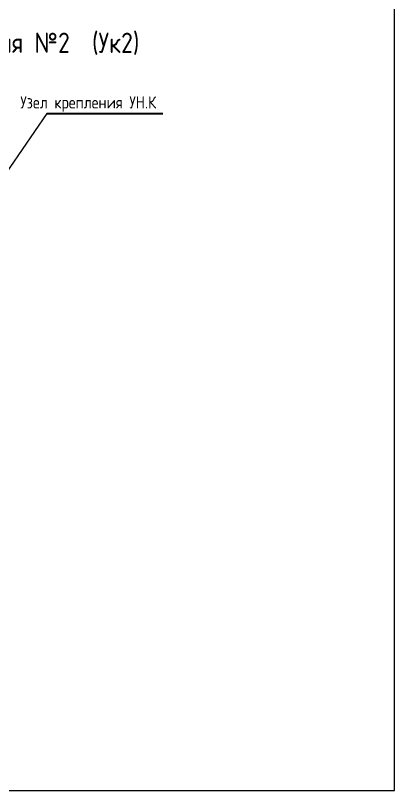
# Model space of a CAD drawing. Header units: millimetres. Extents: x -2983 to 1969, y -817 to 3427.
# Drawn here: x -2252 to -2177.2, y 2658 to 2811.1 of the extents above; entities that cross this region are included whole.
import ezdxf
from ezdxf.enums import TextEntityAlignment as Align

# ---------------------------------------------------------------- set-up
doc = ezdxf.new("R2010")
doc.units = ezdxf.units.MM
doc.layers.add('ВЭ', color=1, linetype='Continuous')
doc.styles.add('мой', font='GOST_Common.ttf', dxfattribs={"width": 0.9, "height": 3})

# ---------------------------------------------------------------- blocks, each defined once
blk = doc.blocks.new('*U3')
at = {"layer": 'ВЭ', "color": 250, "linetype": 'ByBlock', "lineweight": 18}
blk.add_lwpolyline([(-105, -148.5), (105, -148.5), (105, 148.5), (-105, 148.5), (-105, -148.5)], dxfattribs=at)
blk = doc.blocks.new('*U4')
at = {"layer": 'Defpoints', "color": 0, "linetype": 'ByBlock', "lineweight": -2, "transparency": 16777216}
blk.add_blockref('*U3', (0, 0), dxfattribs=at)

msp = doc.modelspace()

# ---------------------------------------------------------------- linework, layer by layer
at = {"lineweight": 15}
msp.add_line((-2245.775804595099, 2791.723102582812), (-2267.362744726816, 2760.429644165345), dxfattribs=at)
msp.add_line((-2245.775804595099, 2791.723102582812), (-2222.895477652085, 2791.723102582812))

# ---------------------------------------------------------------- block references
at = {"layer": 'Defpoints'}
msp.add_blockref('*U4', (-2282.166710862501, 2806.491935042586), dxfattribs=at)

# ---------------------------------------------------------------- texts
at = {"color": 0, "lineweight": 18, "style": 'мой', "width": 0.9}
msp.add_text('Узел крепления УН.К', height=2.4, dxfattribs=at).set_placement((-2224.22140580111, 2792.739119132695), align=Align.RIGHT)
at = {"color": 7, "linetype": 'Continuous', "lineweight": 15, "insert": (-2264.013359240374, 2805.179381968956), "char_height": 4, "width": 71.99999999999926, "attachment_point": 5, "style": 'мой'}
msp.add_mtext('Схема узела крепления №2  (Ук2)', dxfattribs=at)

doc.saveas('drawing.dxf')
